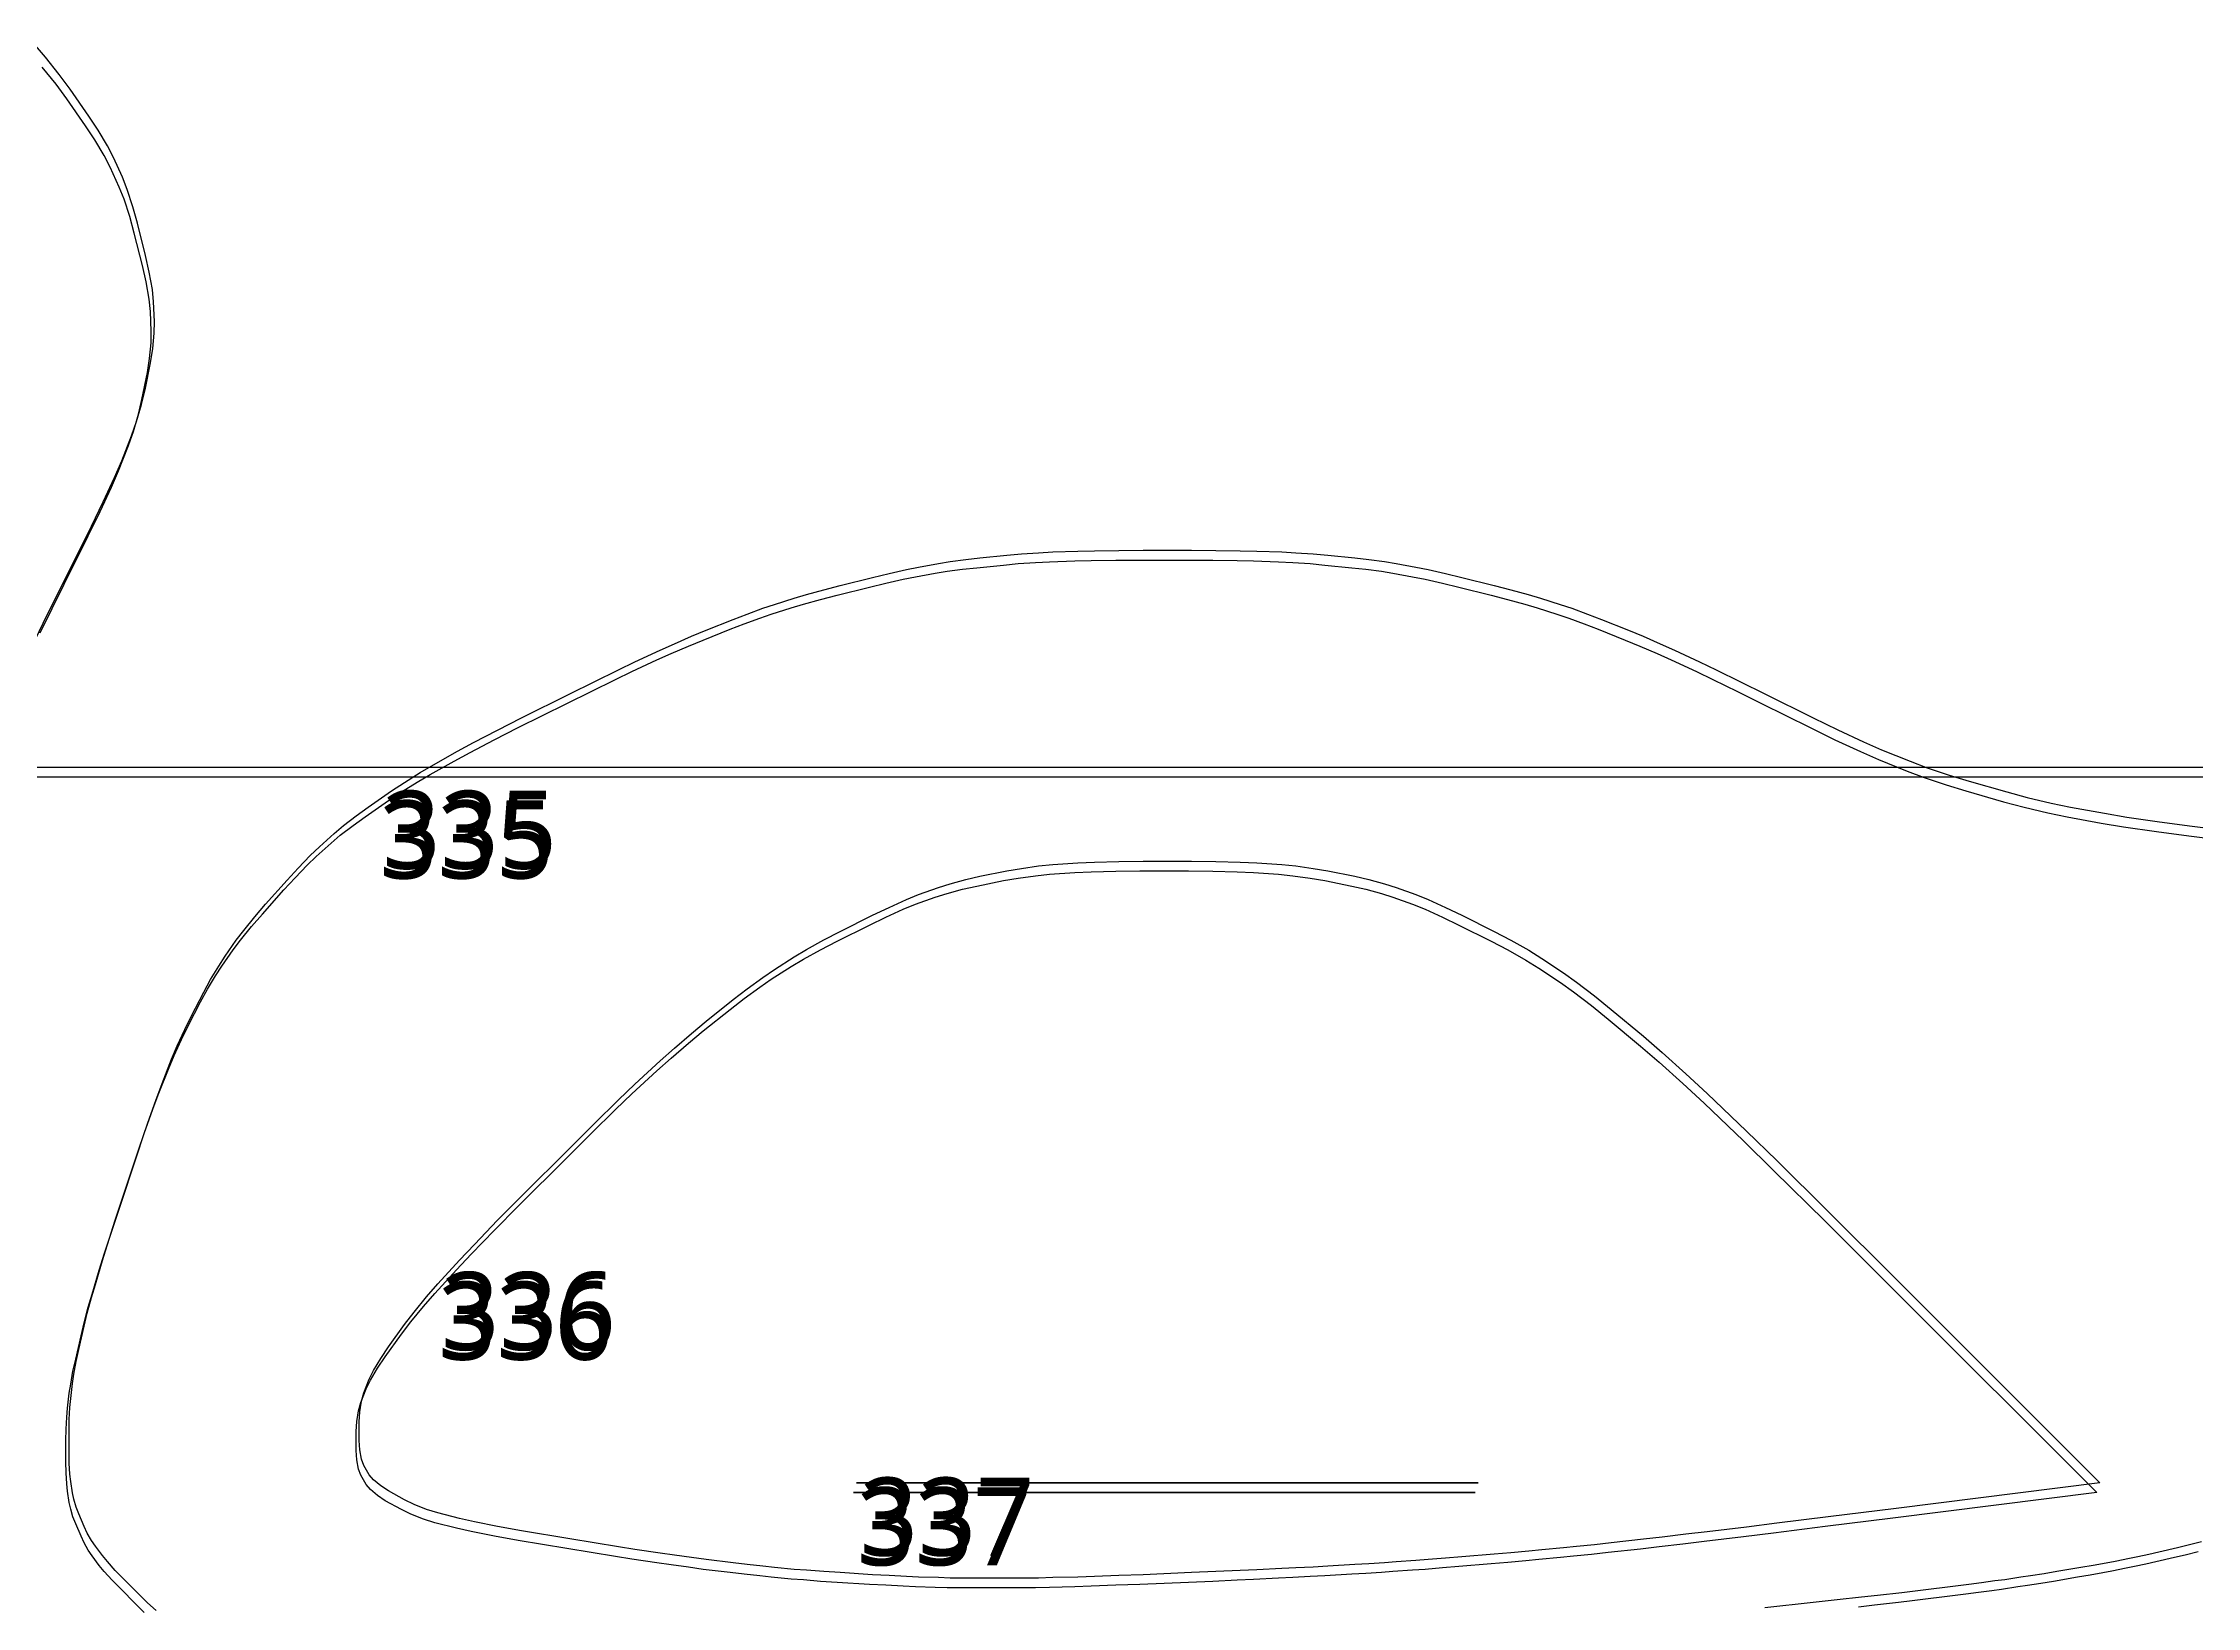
# Model space of a CAD drawing. Header units: metres. Extents: x -1097 to 1588, y -185 to 884.
# Drawn here: x 1327.5 to 1431.4, y 723.4 to 798.9 of the extents above; entities that cross this region are included whole.
import ezdxf

# ---------------------------------------------------------------- set-up
doc = ezdxf.new("R2010")
doc.units = ezdxf.units.M
for name, color, linetype in [('MUROS', 7, 'Continuous'), ('TERRENO', 188, 'Continuous'), ('VISTA LEJOS', 7, 'Continuous')]:
    doc.layers.add(name, color=color, linetype=linetype)

msp = doc.modelspace()

# ---------------------------------------------------------------- linework, layer by layer
at = {"layer": 'MUROS'}
for points in [[(33.52, 763.48), (1528.87, 763.48), (1528.87, 84.2), (33.52, 84.2)], [(33.67, 763.95), (1529.02, 763.95), (1529.02, 84.67), (33.67, 84.67)]]:
    msp.add_lwpolyline(points, close=True, dxfattribs=at)
at = {"layer": 'TERRENO'}
for points in [[(1327.33, 770.42), (1327.91, 771.6), (1328.5, 772.77), (1329.66, 775.11), (1330.23, 776.28), (1330.78, 777.46), (1331.12, 778.25), (1331.6, 779.46), (1331.84, 780.15), (1332.08, 780.98), (1332.25, 781.69), (1332.51, 782.99), (1332.62, 783.67), (1332.69, 784.42), (1332.7, 784.98), (1332.66, 785.93), (1332.59, 786.53), (1332.45, 787.36), (1332.27, 788.16), (1331.88, 789.72), (1331.66, 790.51), (1331.39, 791.35), (1331.15, 791.94), (1330.72, 792.89), (1330.43, 793.46), (1329.98, 794.21), (1329.53, 794.89), (1328.62, 796.19), (1328.1, 796.9), (1327.44, 797.73)], [(1332.36, 723.16), (1331.97, 723.55), (1331.19, 724.33), (1330.81, 724.72), (1330.43, 725.14), (1330.19, 725.43), (1329.85, 725.89), (1329.66, 726.16), (1329.46, 726.52), (1329.31, 726.84), (1329.05, 727.44), (1328.92, 727.77), (1328.81, 728.15), (1328.74, 728.46), (1328.66, 729.01), (1328.62, 729.37), (1328.59, 729.9), (1328.58, 730.42), (1328.58, 731.46), (1328.59, 732), (1328.62, 732.58), (1328.66, 733.02), (1328.74, 733.74), (1328.81, 734.18), (1328.92, 734.8), (1329.05, 735.38), (1329.31, 736.5), (1329.46, 737.13), (1329.66, 737.89), (1329.85, 738.52), (1330.19, 739.67), (1330.43, 740.45), (1330.81, 741.61), (1331.19, 742.77), (1331.97, 745.1), (1332.36, 746.27), (1332.78, 747.44), (1333.07, 748.22), (1333.53, 749.38), (1333.8, 750.03), (1334.16, 750.81), (1334.48, 751.46), (1335.08, 752.62), (1335.41, 753.23), (1335.79, 753.87), (1336.1, 754.35), (1336.65, 755.13), (1337.01, 755.6), (1337.54, 756.25), (1338.06, 756.86), (1339.1, 758.02), (1339.64, 758.61), (1340.22, 759.22), (1340.66, 759.63), (1341.38, 760.28), (1341.82, 760.66), (1342.44, 761.13), (1343.02, 761.55), (1344.14, 762.33), (1344.77, 762.75), (1345.53, 763.22), (1346.16, 763.59), (1347.31, 764.24), (1348.09, 764.66), (1349.25, 765.27), (1350.41, 765.86), (1352.75, 767.02), (1353.92, 767.6), (1355.1, 768.18), (1355.89, 768.56), (1357.1, 769.12), (1357.79, 769.43), (1358.62, 769.79), (1359.33, 770.08), (1360.63, 770.6), (1361.31, 770.86), (1362.06, 771.14), (1362.62, 771.33), (1363.57, 771.63), (1364.17, 771.81), (1365, 772.04), (1365.8, 772.24), (1367.36, 772.63), (1368.15, 772.83), (1368.99, 773.01), (1369.58, 773.13), (1370.53, 773.31), (1371.1, 773.4), (1371.85, 773.5), (1372.53, 773.57), (1373.83, 773.7), (1374.54, 773.77), (1375.37, 773.82), (1376.05, 773.86), (1377.26, 773.9), (1378.06, 773.92), (1379.24, 773.93), (1380.41, 773.94), (1382.75, 773.94), (1383.92, 773.93), (1385.1, 773.92), (1385.89, 773.9), (1387.1, 773.86), (1387.79, 773.82), (1388.62, 773.77), (1389.33, 773.7), (1390.63, 773.57), (1391.31, 773.5), (1392.06, 773.4), (1392.62, 773.31), (1393.57, 773.13), (1394.17, 773.01), (1395.01, 772.83), (1395.8, 772.63), (1397.36, 772.24), (1398.15, 772.04), (1398.99, 771.81), (1399.58, 771.63), (1400.53, 771.33), (1401.1, 771.14), (1401.85, 770.86), (1402.53, 770.6), (1403.83, 770.08), (1404.54, 769.79), (1405.37, 769.43), (1406.05, 769.12), (1407.26, 768.56), (1408.06, 768.18), (1409.24, 767.6), (1410.41, 767.02), (1412.75, 765.86), (1413.94, 765.27), (1415.18, 764.7), (1416.05, 764.32), (1417.43, 763.76), (1418.25, 763.45), (1419.31, 763.09), (1420.27, 762.8), (1422.09, 762.28), (1423.08, 762.02), (1424.23, 761.74), (1425.16, 761.55), (1426.8, 761.25), (1427.88, 761.07), (1429.46, 760.84), (1431.02, 760.63), (1434.14, 760.24)], [(1431.48, 726.09), (1430.85, 725.93), (1430.33, 725.81), (1429.43, 725.6), (1428.95, 725.49), (1428.41, 725.37), (1428.01, 725.29), (1427.31, 725.15), (1426.88, 725.07), (1426.26, 724.96), (1425.66, 724.86), (1424.5, 724.66), (1423.89, 724.56), (1423.24, 724.46), (1422.77, 724.39), (1421.99, 724.27), (1421.52, 724.21), (1420.87, 724.12), (1420.26, 724.04), (1419.1, 723.89), (1418.45, 723.81), (1417.67, 723.72), (1417.02, 723.64), (1415.86, 723.51), (1415.08, 723.42)]]:
    msp.add_lwpolyline(points, dxfattribs=at)
for points in [[(1426.58, 728.94), (1416.75, 727.71), (1413.47, 727.3), (1410.99, 726.99), (1409.53, 726.81), (1407.63, 726.58), (1406.61, 726.46), (1405.46, 726.33), (1404.56, 726.22), (1403, 726.05), (1402.2, 725.96), (1401.33, 725.87), (1400.7, 725.81), (1399.66, 725.71), (1399.03, 725.65), (1398.16, 725.57), (1397.36, 725.5), (1395.8, 725.37), (1395.01, 725.31), (1394.17, 725.24), (1393.57, 725.2), (1392.62, 725.13), (1392.06, 725.09), (1391.31, 725.04), (1390.63, 725), (1389.33, 724.93), (1388.62, 724.89), (1387.79, 724.84), (1387.1, 724.81), (1385.89, 724.75), (1385.1, 724.71), (1383.92, 724.66), (1382.75, 724.61), (1380.41, 724.51), (1379.24, 724.47), (1378.06, 724.42), (1377.26, 724.4), (1376.05, 724.37), (1375.37, 724.35), (1374.54, 724.34), (1373.83, 724.34), (1372.53, 724.34), (1371.85, 724.34), (1371.1, 724.35), (1370.53, 724.37), (1369.58, 724.4), (1368.99, 724.42), (1368.15, 724.47), (1367.36, 724.51), (1365.8, 724.61), (1365, 724.66), (1364.17, 724.73), (1363.57, 724.77), (1362.62, 724.86), (1362.06, 724.92), (1361.31, 725), (1360.63, 725.08), (1359.33, 725.24), (1358.62, 725.34), (1357.79, 725.45), (1357.1, 725.55), (1355.89, 725.73), (1355.1, 725.86), (1353.92, 726.05), (1352.75, 726.24), (1350.41, 726.63), (1349.26, 726.84), (1348.14, 727.06), (1347.42, 727.22), (1346.38, 727.49), (1345.83, 727.66), (1345.23, 727.9), (1344.77, 728.12), (1343.99, 728.55), (1343.62, 728.8), (1343.27, 729.09), (1343.07, 729.33), (1342.81, 729.78), (1342.69, 730.08), (1342.61, 730.53), (1342.58, 730.98), (1342.58, 731.89), (1342.61, 732.37), (1342.69, 732.89), (1342.81, 733.29), (1343.07, 733.95), (1343.27, 734.36), (1343.62, 734.94), (1343.99, 735.5), (1344.77, 736.58), (1345.23, 737.18), (1345.83, 737.92), (1346.38, 738.55), (1347.42, 739.69), (1348.14, 740.45), (1349.26, 741.61), (1350.41, 742.77), (1352.75, 745.1), (1353.92, 746.27), (1355.1, 747.42), (1355.89, 748.18), (1357.1, 749.3), (1357.79, 749.91), (1358.62, 750.63), (1359.33, 751.22), (1360.63, 752.26), (1361.31, 752.78), (1362.06, 753.33), (1362.62, 753.72), (1363.57, 754.32), (1364.17, 754.68), (1365, 755.14), (1365.8, 755.55), (1367.36, 756.33), (1368.15, 756.71), (1368.99, 757.09), (1369.58, 757.33), (1370.53, 757.67), (1371.1, 757.85), (1371.85, 758.06), (1372.53, 758.21), (1373.83, 758.47), (1374.54, 758.59), (1375.37, 758.71), (1376.05, 758.78), (1377.26, 758.86), (1378.06, 758.9), (1379.24, 758.93), (1380.41, 758.94), (1382.75, 758.94), (1383.92, 758.93), (1385.1, 758.9), (1385.89, 758.86), (1387.1, 758.78), (1387.79, 758.71), (1388.62, 758.59), (1389.33, 758.47), (1390.63, 758.21), (1391.31, 758.06), (1392.06, 757.85), (1392.62, 757.67), (1393.57, 757.33), (1394.17, 757.09), (1395.01, 756.71), (1395.8, 756.33), (1397.36, 755.55), (1398.16, 755.13), (1399.03, 754.64), (1399.66, 754.24), (1400.7, 753.55), (1401.33, 753.1), (1402.2, 752.44), (1403, 751.79), (1404.56, 750.49), (1405.46, 749.71), (1406.61, 748.68), (1407.63, 747.73), (1409.53, 745.91), (1410.99, 744.49), (1413.47, 742.04), (1416.75, 738.77), (1426.58, 728.94)], [(1396.58, 728.94), (1386.75, 728.94), (1383.48, 728.94), (1381.03, 728.94), (1379.61, 728.94), (1377.79, 728.94), (1376.84, 728.94), (1375.8, 728.94), (1375.03, 728.94), (1373.73, 728.94), (1373.08, 728.94), (1372.42, 728.94), (1371.96, 728.94), (1371.27, 728.94), (1370.88, 728.94), (1370.39, 728.94), (1369.97, 728.94), (1369.19, 728.94), (1368.81, 728.94), (1368.43, 728.94), (1368.19, 728.94), (1367.85, 728.94), (1367.66, 728.94), (1367.46, 728.94), (1367.31, 728.94), (1367.05, 728.94), (1366.92, 728.94), (1366.81, 728.94), (1366.74, 728.94), (1366.66, 728.94), (1366.62, 728.94), (1366.59, 728.94), (1366.58, 728.94), (1366.58, 728.94), (1366.58, 728.94), (1366.58, 728.94), (1366.58, 728.94), (1366.58, 728.94), (1366.58, 728.94), (1366.58, 728.94), (1366.58, 728.94), (1366.58, 728.94), (1366.58, 728.94), (1366.58, 728.94), (1366.58, 728.94), (1366.58, 728.94), (1366.58, 728.94), (1366.58, 728.94), (1366.58, 728.94), (1366.58, 728.94), (1366.58, 728.94), (1366.58, 728.94), (1366.58, 728.94), (1366.58, 728.94), (1366.58, 728.94), (1366.58, 728.94), (1366.58, 728.94), (1366.58, 728.94), (1366.58, 728.94), (1366.58, 728.94), (1366.58, 728.94), (1366.58, 728.94), (1366.58, 728.94), (1366.58, 728.94), (1366.58, 728.94), (1366.58, 728.94), (1366.59, 728.94), (1366.62, 728.94), (1366.66, 728.94), (1366.74, 728.94), (1366.81, 728.94), (1366.92, 728.94), (1367.05, 728.94), (1367.31, 728.94), (1367.46, 728.94), (1367.66, 728.94), (1367.85, 728.94), (1368.19, 728.94), (1368.43, 728.94), (1368.81, 728.94), (1369.19, 728.94), (1369.97, 728.94), (1370.39, 728.94), (1370.88, 728.94), (1371.27, 728.94), (1371.96, 728.94), (1372.42, 728.94), (1373.08, 728.94), (1373.73, 728.94), (1375.03, 728.94), (1375.8, 728.94), (1376.84, 728.94), (1377.79, 728.94), (1379.61, 728.94), (1381.03, 728.94), (1383.48, 728.94), (1386.75, 728.94), (1396.58, 728.94)]]:
    msp.add_lwpolyline(points, close=True, dxfattribs=at)
at = {"layer": 'VISTA LEJOS'}
for points in [[(1327.1, 770.09), (1327.48, 770.89), (1328.06, 772.07), (1328.65, 773.24), (1329.81, 775.57), (1330.38, 776.75), (1330.93, 777.93), (1331.27, 778.72), (1331.75, 779.93), (1331.99, 780.62), (1332.23, 781.45), (1332.4, 782.16), (1332.66, 783.46), (1332.77, 784.14), (1332.84, 784.89), (1332.85, 785.45), (1332.81, 786.4), (1332.75, 787), (1332.6, 787.83), (1332.42, 788.63), (1332.03, 790.19), (1331.81, 790.98), (1331.54, 791.82), (1331.31, 792.41), (1330.87, 793.36), (1330.58, 793.93), (1330.13, 794.68), (1329.68, 795.36), (1328.78, 796.66), (1328.25, 797.37), (1327.59, 798.2), (1327.01, 798.88)], [(1327.33, 770.42), (1327.91, 771.6), (1328.5, 772.77), (1329.66, 775.11), (1330.23, 776.28), (1330.78, 777.46), (1331.12, 778.25), (1331.6, 779.46), (1331.84, 780.15), (1332.08, 780.98), (1332.25, 781.69), (1332.51, 782.99), (1332.62, 783.67), (1332.69, 784.42), (1332.7, 784.98), (1332.66, 785.93), (1332.59, 786.53), (1332.45, 787.36), (1332.27, 788.16), (1331.88, 789.72), (1331.66, 790.51), (1331.39, 791.35), (1331.15, 791.94), (1330.72, 792.89), (1330.43, 793.46), (1329.98, 794.21), (1329.53, 794.89), (1328.62, 796.19), (1328.1, 796.9), (1327.44, 797.73)], [(1332.93, 723.25), (1332.51, 723.63), (1332.12, 724.02), (1331.34, 724.8), (1330.96, 725.19), (1330.58, 725.61), (1330.34, 725.9), (1330, 726.36), (1329.81, 726.63), (1329.61, 726.99), (1329.46, 727.31), (1329.2, 727.91), (1329.07, 728.24), (1328.96, 728.62), (1328.89, 728.93), (1328.81, 729.48), (1328.77, 729.84), (1328.74, 730.37), (1328.73, 730.89), (1328.73, 731.93), (1328.74, 732.47), (1328.77, 733.05), (1328.81, 733.49), (1328.89, 734.21), (1328.96, 734.65), (1329.07, 735.27), (1329.2, 735.85), (1329.46, 736.97), (1329.61, 737.6), (1329.81, 738.35), (1330, 738.99), (1330.34, 740.14), (1330.58, 740.92), (1330.96, 742.08), (1331.34, 743.24), (1332.12, 745.57), (1332.51, 746.74), (1332.93, 747.91), (1333.22, 748.68), (1333.68, 749.85), (1333.95, 750.5), (1334.31, 751.28), (1334.63, 751.92), (1335.23, 753.09), (1335.56, 753.7), (1335.95, 754.34), (1336.26, 754.82), (1336.8, 755.6), (1337.16, 756.07), (1337.69, 756.72), (1338.21, 757.33), (1339.25, 758.49), (1339.79, 759.08), (1340.37, 759.69), (1340.81, 760.1), (1341.53, 760.75), (1341.97, 761.13), (1342.59, 761.6), (1343.17, 762.02), (1344.29, 762.8), (1344.92, 763.21), (1345.68, 763.69), (1346.31, 764.06), (1347.47, 764.71), (1348.24, 765.13), (1349.4, 765.73), (1350.56, 766.33), (1352.9, 767.49), (1354.07, 768.07), (1355.25, 768.65), (1356.04, 769.03), (1357.25, 769.59), (1357.94, 769.9), (1358.77, 770.26), (1359.48, 770.55), (1360.78, 771.07), (1361.46, 771.33), (1362.21, 771.61), (1362.77, 771.8), (1363.72, 772.1), (1364.32, 772.28), (1365.16, 772.51), (1365.95, 772.71), (1367.51, 773.1), (1368.3, 773.29), (1369.14, 773.48), (1369.73, 773.6), (1370.69, 773.77), (1371.25, 773.87), (1372, 773.97), (1372.68, 774.04), (1373.98, 774.17), (1374.69, 774.24), (1375.52, 774.29), (1376.21, 774.33), (1377.41, 774.37), (1378.21, 774.39), (1379.39, 774.4), (1380.56, 774.41), (1382.9, 774.41), (1384.07, 774.4), (1385.25, 774.39), (1386.05, 774.37), (1387.25, 774.33), (1387.94, 774.29), (1388.77, 774.24), (1389.48, 774.17), (1390.78, 774.04), (1391.46, 773.97), (1392.21, 773.87), (1392.78, 773.77), (1393.73, 773.6), (1394.32, 773.48), (1395.16, 773.29), (1395.95, 773.1), (1397.51, 772.71), (1398.3, 772.51), (1399.14, 772.28), (1399.74, 772.1), (1400.69, 771.8), (1401.25, 771.61), (1402, 771.33), (1402.68, 771.07), (1403.98, 770.55), (1404.69, 770.26), (1405.52, 769.9), (1406.21, 769.59), (1407.42, 769.03), (1408.21, 768.65), (1409.39, 768.07), (1410.56, 767.49), (1412.9, 766.33), (1414.09, 765.74), (1415.33, 765.17), (1416.2, 764.79), (1417.58, 764.23), (1418.4, 763.92), (1419.46, 763.56), (1420.42, 763.27), (1422.24, 762.75), (1423.23, 762.49), (1424.38, 762.21), (1425.31, 762.02), (1426.95, 761.72), (1428.03, 761.54), (1429.61, 761.31), (1431.18, 761.1), (1434.29, 760.71)], [(1332.36, 723.16), (1331.97, 723.55), (1331.19, 724.33), (1330.81, 724.72), (1330.43, 725.14), (1330.19, 725.43), (1329.85, 725.89), (1329.66, 726.16), (1329.46, 726.52), (1329.31, 726.84), (1329.05, 727.44), (1328.92, 727.77), (1328.81, 728.15), (1328.74, 728.46), (1328.66, 729.01), (1328.62, 729.37), (1328.59, 729.9), (1328.58, 730.42), (1328.58, 731.46), (1328.59, 732), (1328.62, 732.58), (1328.66, 733.02), (1328.74, 733.74), (1328.81, 734.18), (1328.92, 734.8), (1329.05, 735.38), (1329.31, 736.5), (1329.46, 737.13), (1329.66, 737.89), (1329.85, 738.52), (1330.19, 739.67), (1330.43, 740.45), (1330.81, 741.61), (1331.19, 742.77), (1331.97, 745.1), (1332.36, 746.27), (1332.78, 747.44), (1333.07, 748.22), (1333.53, 749.38), (1333.8, 750.03), (1334.16, 750.81), (1334.48, 751.46), (1335.08, 752.62), (1335.41, 753.23), (1335.79, 753.87), (1336.1, 754.35), (1336.65, 755.13), (1337.01, 755.6), (1337.54, 756.25), (1338.06, 756.86), (1339.1, 758.02), (1339.64, 758.61), (1340.22, 759.22), (1340.66, 759.63), (1341.38, 760.28), (1341.82, 760.66), (1342.44, 761.13), (1343.02, 761.55), (1344.14, 762.33), (1344.77, 762.75), (1345.53, 763.22), (1346.16, 763.59), (1347.31, 764.24), (1348.09, 764.66), (1349.25, 765.27), (1350.41, 765.86), (1352.75, 767.02), (1353.92, 767.6), (1355.1, 768.18), (1355.89, 768.56), (1357.1, 769.12), (1357.79, 769.43), (1358.62, 769.79), (1359.33, 770.08), (1360.63, 770.6), (1361.31, 770.86), (1362.06, 771.14), (1362.62, 771.33), (1363.57, 771.63), (1364.17, 771.81), (1365, 772.04), (1365.8, 772.24), (1367.36, 772.63), (1368.15, 772.83), (1368.99, 773.01), (1369.58, 773.13), (1370.53, 773.31), (1371.1, 773.4), (1371.85, 773.5), (1372.53, 773.57), (1373.83, 773.7), (1374.54, 773.77), (1375.37, 773.82), (1376.05, 773.86), (1377.26, 773.9), (1378.06, 773.92), (1379.24, 773.93), (1380.41, 773.94), (1382.75, 773.94), (1383.92, 773.93), (1385.1, 773.92), (1385.89, 773.9), (1387.1, 773.86), (1387.79, 773.82), (1388.62, 773.77), (1389.33, 773.7), (1390.63, 773.57), (1391.31, 773.5), (1392.06, 773.4), (1392.62, 773.31), (1393.57, 773.13), (1394.17, 773.01), (1395.01, 772.83), (1395.8, 772.63), (1397.36, 772.24), (1398.15, 772.04), (1398.99, 771.81), (1399.58, 771.63), (1400.53, 771.33), (1401.1, 771.14), (1401.85, 770.86), (1402.53, 770.6), (1403.83, 770.08), (1404.54, 769.79), (1405.37, 769.43), (1406.05, 769.12), (1407.26, 768.56), (1408.06, 768.18), (1409.24, 767.6), (1410.41, 767.02), (1412.75, 765.86), (1413.94, 765.27), (1415.18, 764.7), (1416.05, 764.32), (1417.43, 763.76), (1418.25, 763.45), (1419.31, 763.09), (1420.27, 762.8), (1422.09, 762.28), (1423.08, 762.02), (1424.23, 761.74), (1425.16, 761.55), (1426.8, 761.25), (1427.88, 761.07), (1429.46, 760.84), (1431.02, 760.63), (1434.14, 760.24)], [(33.52, 763.48), (1528.87, 763.48)], [(33.67, 763.95), (1529.02, 763.95)], [(1431.63, 726.56), (1431, 726.4), (1430.48, 726.28), (1429.58, 726.07), (1429.1, 725.96), (1428.56, 725.84), (1428.16, 725.76), (1427.47, 725.62), (1427.03, 725.54), (1426.41, 725.43), (1425.81, 725.33), (1424.65, 725.13), (1424.04, 725.03), (1423.39, 724.93), (1422.92, 724.86), (1422.14, 724.74), (1421.67, 724.68), (1421.02, 724.59), (1420.41, 724.51), (1419.25, 724.36), (1418.6, 724.28), (1417.82, 724.19), (1417.17, 724.11), (1416.01, 723.98), (1415.23, 723.89), (1414.06, 723.77), (1412.9, 723.64), (1410.56, 723.39)], [(1431.48, 726.09), (1430.85, 725.93), (1430.33, 725.81), (1429.43, 725.6), (1428.95, 725.49), (1428.41, 725.37), (1428.01, 725.29), (1427.31, 725.15), (1426.88, 725.07), (1426.26, 724.96), (1425.66, 724.86), (1424.5, 724.66), (1423.89, 724.56), (1423.24, 724.46), (1422.77, 724.39), (1421.99, 724.27), (1421.52, 724.21), (1420.87, 724.12), (1420.26, 724.04), (1419.1, 723.89), (1418.45, 723.81), (1417.67, 723.72), (1417.02, 723.64), (1415.86, 723.51), (1415.08, 723.42)]]:
    msp.add_lwpolyline(points, dxfattribs=at)
for points in [[(1426.58, 728.94), (1416.75, 727.71), (1413.47, 727.3), (1410.99, 726.99), (1409.53, 726.81), (1407.63, 726.58), (1406.61, 726.46), (1405.46, 726.33), (1404.56, 726.22), (1403, 726.05), (1402.2, 725.96), (1401.33, 725.87), (1400.7, 725.81), (1399.66, 725.71), (1399.03, 725.65), (1398.16, 725.57), (1397.36, 725.5), (1395.8, 725.37), (1395.01, 725.31), (1394.17, 725.24), (1393.57, 725.2), (1392.62, 725.13), (1392.06, 725.09), (1391.31, 725.04), (1390.63, 725), (1389.33, 724.93), (1388.62, 724.89), (1387.79, 724.84), (1387.1, 724.81), (1385.89, 724.75), (1385.1, 724.71), (1383.92, 724.66), (1382.75, 724.61), (1380.41, 724.51), (1379.24, 724.47), (1378.06, 724.42), (1377.26, 724.4), (1376.05, 724.37), (1375.37, 724.35), (1374.54, 724.34), (1373.83, 724.34), (1372.53, 724.34), (1371.85, 724.34), (1371.1, 724.35), (1370.53, 724.37), (1369.58, 724.4), (1368.99, 724.42), (1368.15, 724.47), (1367.36, 724.51), (1365.8, 724.61), (1365, 724.66), (1364.17, 724.73), (1363.57, 724.77), (1362.62, 724.86), (1362.06, 724.92), (1361.31, 725), (1360.63, 725.08), (1359.33, 725.24), (1358.62, 725.34), (1357.79, 725.45), (1357.1, 725.55), (1355.89, 725.73), (1355.1, 725.86), (1353.92, 726.05), (1352.75, 726.24), (1350.41, 726.63), (1349.26, 726.84), (1348.14, 727.06), (1347.42, 727.22), (1346.38, 727.49), (1345.83, 727.66), (1345.23, 727.9), (1344.77, 728.12), (1343.99, 728.55), (1343.62, 728.8), (1343.27, 729.09), (1343.07, 729.33), (1342.81, 729.78), (1342.69, 730.08), (1342.61, 730.53), (1342.58, 730.98), (1342.58, 731.89), (1342.61, 732.37), (1342.69, 732.89), (1342.81, 733.29), (1343.07, 733.95), (1343.27, 734.36), (1343.62, 734.94), (1343.99, 735.5), (1344.77, 736.58), (1345.23, 737.18), (1345.83, 737.92), (1346.38, 738.55), (1347.42, 739.69), (1348.14, 740.45), (1349.26, 741.61), (1350.41, 742.77), (1352.75, 745.1), (1353.92, 746.27), (1355.1, 747.42), (1355.89, 748.18), (1357.1, 749.3), (1357.79, 749.91), (1358.62, 750.63), (1359.33, 751.22), (1360.63, 752.26), (1361.31, 752.78), (1362.06, 753.33), (1362.62, 753.72), (1363.57, 754.32), (1364.17, 754.68), (1365, 755.14), (1365.8, 755.55), (1367.36, 756.33), (1368.15, 756.71), (1368.99, 757.09), (1369.58, 757.33), (1370.53, 757.67), (1371.1, 757.85), (1371.85, 758.06), (1372.53, 758.21), (1373.83, 758.47), (1374.54, 758.59), (1375.37, 758.71), (1376.05, 758.78), (1377.26, 758.86), (1378.06, 758.9), (1379.24, 758.93), (1380.41, 758.94), (1382.75, 758.94), (1383.92, 758.93), (1385.1, 758.9), (1385.89, 758.86), (1387.1, 758.78), (1387.79, 758.71), (1388.62, 758.59), (1389.33, 758.47), (1390.63, 758.21), (1391.31, 758.06), (1392.06, 757.85), (1392.62, 757.67), (1393.57, 757.33), (1394.17, 757.09), (1395.01, 756.71), (1395.8, 756.33), (1397.36, 755.55), (1398.16, 755.13), (1399.03, 754.64), (1399.66, 754.24), (1400.7, 753.55), (1401.33, 753.1), (1402.2, 752.44), (1403, 751.79), (1404.56, 750.49), (1405.46, 749.71), (1406.61, 748.68), (1407.63, 747.73), (1409.53, 745.91), (1410.99, 744.49), (1413.47, 742.04), (1416.75, 738.77), (1426.58, 728.94)], [(1426.73, 729.41), (1416.9, 728.18), (1413.62, 727.77), (1411.14, 727.46), (1409.68, 727.28), (1407.78, 727.05), (1406.76, 726.93), (1405.61, 726.8), (1404.71, 726.69), (1403.15, 726.52), (1402.35, 726.43), (1401.48, 726.34), (1400.85, 726.28), (1399.81, 726.18), (1399.18, 726.12), (1398.31, 726.04), (1397.51, 725.97), (1395.95, 725.84), (1395.16, 725.78), (1394.32, 725.71), (1393.73, 725.67), (1392.78, 725.6), (1392.21, 725.56), (1391.46, 725.51), (1390.78, 725.47), (1389.48, 725.39), (1388.77, 725.35), (1387.94, 725.31), (1387.25, 725.28), (1386.05, 725.22), (1385.25, 725.18), (1384.07, 725.13), (1382.9, 725.08), (1380.56, 724.98), (1379.39, 724.94), (1378.21, 724.89), (1377.41, 724.87), (1376.21, 724.84), (1375.52, 724.82), (1374.69, 724.81), (1373.98, 724.81), (1372.68, 724.81), (1372, 724.81), (1371.25, 724.82), (1370.69, 724.84), (1369.73, 724.87), (1369.14, 724.89), (1368.3, 724.94), (1367.51, 724.98), (1365.95, 725.08), (1365.16, 725.13), (1364.32, 725.2), (1363.72, 725.24), (1362.77, 725.33), (1362.21, 725.39), (1361.46, 725.47), (1360.78, 725.55), (1359.48, 725.71), (1358.77, 725.81), (1357.94, 725.92), (1357.25, 726.02), (1356.04, 726.2), (1355.25, 726.33), (1354.07, 726.52), (1352.9, 726.71), (1350.56, 727.1), (1349.41, 727.31), (1348.29, 727.53), (1347.57, 727.69), (1346.53, 727.96), (1345.98, 728.13), (1345.38, 728.37), (1344.92, 728.59), (1344.14, 729.02), (1343.77, 729.27), (1343.42, 729.56), (1343.22, 729.8), (1342.96, 730.25), (1342.84, 730.55), (1342.76, 731), (1342.73, 731.45), (1342.73, 732.36), (1342.76, 732.84), (1342.84, 733.36), (1342.96, 733.76), (1343.22, 734.42), (1343.42, 734.83), (1343.77, 735.41), (1344.14, 735.97), (1344.92, 737.05), (1345.38, 737.65), (1345.98, 738.39), (1346.53, 739.02), (1347.57, 740.16), (1348.29, 740.92), (1349.41, 742.08), (1350.56, 743.24), (1352.9, 745.57), (1354.07, 746.74), (1355.25, 747.89), (1356.04, 748.65), (1357.25, 749.77), (1357.94, 750.38), (1358.77, 751.1), (1359.48, 751.69), (1360.78, 752.73), (1361.46, 753.25), (1362.21, 753.8), (1362.77, 754.19), (1363.72, 754.79), (1364.32, 755.15), (1365.16, 755.61), (1365.95, 756.02), (1367.51, 756.8), (1368.3, 757.18), (1369.14, 757.56), (1369.73, 757.8), (1370.69, 758.14), (1371.25, 758.32), (1372, 758.53), (1372.68, 758.68), (1373.98, 758.94), (1374.69, 759.06), (1375.52, 759.18), (1376.21, 759.25), (1377.41, 759.33), (1378.21, 759.37), (1379.39, 759.4), (1380.56, 759.41), (1382.9, 759.41), (1384.07, 759.4), (1385.25, 759.37), (1386.05, 759.33), (1387.25, 759.25), (1387.94, 759.18), (1388.77, 759.06), (1389.48, 758.94), (1390.78, 758.68), (1391.46, 758.53), (1392.21, 758.32), (1392.78, 758.14), (1393.73, 757.8), (1394.32, 757.56), (1395.16, 757.18), (1395.95, 756.8), (1397.51, 756.02), (1398.31, 755.6), (1399.18, 755.11), (1399.81, 754.71), (1400.85, 754.02), (1401.48, 753.57), (1402.35, 752.91), (1403.15, 752.26), (1404.71, 750.96), (1405.61, 750.18), (1406.76, 749.15), (1407.78, 748.2), (1409.68, 746.38), (1411.14, 744.96), (1413.62, 742.51), (1416.9, 739.24), (1426.73, 729.41)], [(1396.58, 728.94), (1386.75, 728.94), (1383.48, 728.94), (1381.03, 728.94), (1379.61, 728.94), (1377.79, 728.94), (1376.84, 728.94), (1375.8, 728.94), (1375.03, 728.94), (1373.73, 728.94), (1373.08, 728.94), (1372.42, 728.94), (1371.96, 728.94), (1371.27, 728.94), (1370.88, 728.94), (1370.39, 728.94), (1369.97, 728.94), (1369.19, 728.94), (1368.81, 728.94), (1368.43, 728.94), (1368.19, 728.94), (1367.85, 728.94), (1367.66, 728.94), (1367.46, 728.94), (1367.31, 728.94), (1367.05, 728.94), (1366.92, 728.94), (1366.81, 728.94), (1366.74, 728.94), (1366.66, 728.94), (1366.62, 728.94), (1366.59, 728.94), (1366.58, 728.94), (1366.58, 728.94), (1366.58, 728.94), (1366.58, 728.94), (1366.58, 728.94), (1366.58, 728.94), (1366.58, 728.94), (1366.58, 728.94), (1366.58, 728.94), (1366.58, 728.94), (1366.58, 728.94), (1366.58, 728.94), (1366.58, 728.94), (1366.58, 728.94), (1366.58, 728.94), (1366.58, 728.94), (1366.58, 728.94), (1366.58, 728.94), (1366.58, 728.94), (1366.58, 728.94), (1366.58, 728.94), (1366.58, 728.94), (1366.58, 728.94), (1366.58, 728.94), (1366.58, 728.94), (1366.58, 728.94), (1366.58, 728.94), (1366.58, 728.94), (1366.58, 728.94), (1366.58, 728.94), (1366.58, 728.94), (1366.58, 728.94), (1366.58, 728.94), (1366.58, 728.94), (1366.59, 728.94), (1366.62, 728.94), (1366.66, 728.94), (1366.74, 728.94), (1366.81, 728.94), (1366.92, 728.94), (1367.05, 728.94), (1367.31, 728.94), (1367.46, 728.94), (1367.66, 728.94), (1367.85, 728.94), (1368.19, 728.94), (1368.43, 728.94), (1368.81, 728.94), (1369.19, 728.94), (1369.97, 728.94), (1370.39, 728.94), (1370.88, 728.94), (1371.27, 728.94), (1371.96, 728.94), (1372.42, 728.94), (1373.08, 728.94), (1373.73, 728.94), (1375.03, 728.94), (1375.8, 728.94), (1376.84, 728.94), (1377.79, 728.94), (1379.61, 728.94), (1381.03, 728.94), (1383.48, 728.94), (1386.75, 728.94), (1396.58, 728.94)], [(1396.73, 729.41), (1386.9, 729.41), (1383.63, 729.41), (1381.18, 729.41), (1379.76, 729.41), (1377.94, 729.41), (1376.99, 729.41), (1375.96, 729.41), (1375.18, 729.41), (1373.88, 729.41), (1373.23, 729.41), (1372.57, 729.41), (1372.12, 729.41), (1371.42, 729.41), (1371.03, 729.41), (1370.54, 729.41), (1370.12, 729.41), (1369.34, 729.41), (1368.96, 729.41), (1368.58, 729.41), (1368.34, 729.41), (1368, 729.41), (1367.81, 729.41), (1367.61, 729.41), (1367.46, 729.41), (1367.2, 729.41), (1367.08, 729.41), (1366.96, 729.41), (1366.89, 729.41), (1366.81, 729.41), (1366.77, 729.41), (1366.74, 729.41), (1366.73, 729.41), (1366.73, 729.41), (1366.73, 729.41), (1366.73, 729.41), (1366.73, 729.41), (1366.73, 729.41), (1366.73, 729.41), (1366.73, 729.41), (1366.73, 729.41), (1366.73, 729.41), (1366.73, 729.41), (1366.73, 729.41), (1366.73, 729.41), (1366.73, 729.41), (1366.73, 729.41), (1366.73, 729.41), (1366.73, 729.41), (1366.73, 729.41), (1366.73, 729.41), (1366.73, 729.41), (1366.73, 729.41), (1366.73, 729.41), (1366.73, 729.41), (1366.73, 729.41), (1366.73, 729.41), (1366.73, 729.41), (1366.73, 729.41), (1366.73, 729.41), (1366.73, 729.41), (1366.73, 729.41), (1366.73, 729.41), (1366.73, 729.41), (1366.73, 729.41), (1366.73, 729.41), (1366.74, 729.41), (1366.77, 729.41), (1366.81, 729.41), (1366.89, 729.41), (1366.96, 729.41), (1367.08, 729.41), (1367.2, 729.41), (1367.46, 729.41), (1367.61, 729.41), (1367.81, 729.41), (1368, 729.41), (1368.34, 729.41), (1368.58, 729.41), (1368.96, 729.41), (1369.34, 729.41), (1370.12, 729.41), (1370.54, 729.41), (1371.03, 729.41), (1371.42, 729.41), (1372.12, 729.41), (1372.57, 729.41), (1373.23, 729.41), (1373.88, 729.41), (1375.18, 729.41), (1375.96, 729.41), (1376.99, 729.41), (1377.94, 729.41), (1379.76, 729.41), (1381.18, 729.41), (1383.63, 729.41), (1386.9, 729.41), (1396.73, 729.41)]]:
    msp.add_lwpolyline(points, close=True, dxfattribs=at)

# ---------------------------------------------------------------- texts
at = {"layer": 'TERRENO', "char_height": 0.2, "attachment_point": 1}
for s, insert in [('\\fOpen Sans|i0|b0;\\H3.77032;335', (1343.7, 762.34)), ('\\fOpen Sans|i0|b0;\\H3.77032;336', (1346.54, 739.12)), ('\\fOpen Sans|i0|b0;\\H3.77032;337', (1366.74, 729.2))]:
    msp.add_mtext(s, dxfattribs=dict(at, insert=insert))
at = {"layer": 'VISTA LEJOS', "char_height": 0.2, "attachment_point": 1}
for s, insert in [('\\fOpen Sans|i0|b0;\\H3.77032;335', (1343.7, 762.34)), ('\\fOpen Sans|i0|b0;\\H3.77032;335', (1343.85, 762.81)), ('\\fOpen Sans|i0|b0;\\H3.77032;336', (1346.54, 739.12)), ('\\fOpen Sans|i0|b0;\\H3.77032;336', (1346.69, 739.59)), ('\\fOpen Sans|i0|b0;\\H3.77032;337', (1366.89, 729.67)), ('\\fOpen Sans|i0|b0;\\H3.77032;337', (1366.74, 729.2))]:
    msp.add_mtext(s, dxfattribs=dict(at, insert=insert))

doc.saveas('drawing.dxf')
